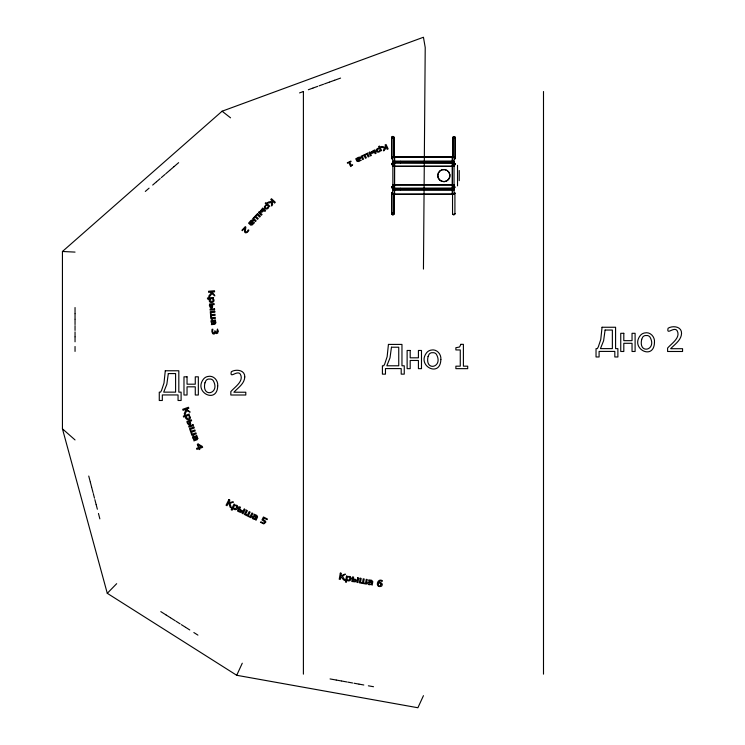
<?xml version="1.0" encoding="UTF-8"?>
<svg xmlns="http://www.w3.org/2000/svg" width="745" height="745" viewBox="0 0 745 745"><rect width="100%" height="100%" fill="white"/><g stroke="black" fill="none" stroke-linecap="round" stroke-linejoin="round"><path stroke-width="1.12" d="M423.449 269.094L425.218 47.512L423.449 37.25L222.103 111.21L62.44 251.484L62.44 428.813L107.28 593.309L236.724 675.287L417.889 707.75L423.449 695.672M236.724 675.287L242.274 663.208M107.28 593.309L116.676 583.67M145.312 191.428L149.084 188.168M152.688 185.058L156.338 181.901M156.515 181.752L160.212 178.567M161.32 177.599L164.943 174.479M165.725 173.799L169.692 170.382M169.944 170.158L173.836 166.796M173.995 166.657L178.642 162.652M379.475 581.277L378.479 582.674C380.341 581.78 383.433 583.596 381.915 585.719A2.57 1.974 10.2 0 1 380.825 586.464C374.921 587.88 377.249 577.682 382.334 580.616L382.194 581.398L380.695 580.998A2.021 1.555 10.2 0 0 379.475 581.277M299.565 92.902L303.262 91.56M308.337 89.735L312.872 88.096M313.096 88.012L317.687 86.355M319.065 85.852L323.563 84.232M324.541 83.878L329.458 82.099M329.784 81.987L334.626 80.236M334.812 80.171L340.586 78.085M392.857 156.99L454.04 157.083M392.857 161.265L454.04 161.311L392.857 161.395M392.857 162.736L454.04 162.848M392.857 162.894L454.04 162.997M392.857 166.237L454.04 166.237M392.857 166.34L454.04 166.34M392.857 184.834L454.04 184.834M392.857 184.937L454.04 184.937M392.857 188.28L454.04 188.178M392.857 188.438L454.04 188.438M392.857 194.184L454.04 194.082M62.44 251.484L75.04 252.099M330.063 678.937L336.097 680.017M336.302 680.055L341.359 680.967M341.694 681.023L346.853 681.945M347.868 682.131L352.581 682.979M354.024 683.23L358.829 684.096M359.062 684.134L363.802 684.99M368.365 685.8L373.524 686.722M160.799 611.617L165.986 614.895M166.154 615.007L170.503 617.754M170.791 617.94L175.215 620.743M176.09 621.293L180.132 623.854M181.37 624.645L185.496 627.253M185.691 627.374L189.77 629.953M193.858 632.552L197.919 635.122M222.103 111.21L230.55 117.831M62.44 428.813L75.04 439.932M88.748 476.046L90.285 481.978M90.341 482.183L91.635 487.165M91.719 487.491L93.032 492.557M93.293 493.553L94.494 498.191M94.866 499.616L96.086 504.337M96.152 504.561L97.362 509.226M98.461 513.473L99.858 518.865M543.496 91.514L543.496 674.16M459.218 170.484L459.218 180.681M457.523 165.306L457.523 185.868M455.223 137.583L455.223 158.275M455.055 137.583L455.055 158.275M454.916 193.048L454.916 213.741M453.016 137.583L453.016 157.12M452.848 137.583L452.848 157.12M452.541 194.194L452.541 213.741M452.42 157.083L452.42 194.082M452.336 156.99L452.336 194.184M400.503 161.311L400.503 162.894M400.503 188.28L400.503 189.863M394.552 194.184L394.552 156.99L394.468 194.082M394.04 137.462L394.04 157.009M394.04 194.268L394.04 213.815M393.872 137.462L393.872 157.009M393.872 194.268L393.872 213.815M391.833 137.462L391.833 158.163M391.833 193.113L391.833 213.815M391.665 137.462L391.665 158.163M391.665 193.113L391.665 213.815M303.401 91.514L303.401 674.16M75.04 307.527L75.04 313.654M75.04 313.869L75.04 319.009M75.04 319.354L75.04 324.587M75.04 325.621L75.04 330.408M75.04 331.879L75.04 336.749M75.04 336.982L75.04 341.806M75.04 346.5L75.04 351.417M392.345 158.927A1.015 0.885 0 0 1 392.047 157.623A1.015 0.885 0 0 1 393.574 157.54M392.261 159.048A1.192 1.034 0 0 1 392.01 157.428A1.192 1.034 0 0 1 393.882 157.642M392.261 138.356A1.192 1.034 0 0 1 391.879 136.875A1.192 1.034 0 0 1 393.621 136.68A1.192 1.034 0 0 1 393.695 138.198M392.345 138.235A1.015 0.885 0 0 1 391.972 137.024A1.015 0.885 0 0 1 393.36 136.698A1.015 0.885 0 0 1 393.742 137.909M393.164 194.11A1.192 1.034 0 0 1 392.261 192.229M393.118 193.97A1.015 0.885 0 0 1 392.345 192.35M393.695 213.079A1.192 1.034 0 0 1 393.621 214.597A1.192 1.034 0 0 1 391.879 214.402A1.192 1.034 0 0 1 392.261 212.921M393.742 213.368A1.015 0.885 0 0 1 393.36 214.579A1.015 0.885 0 0 1 391.972 214.253A1.015 0.885 0 0 1 392.345 213.051M453.528 157.512A1.015 0.885 0 0 1 454.757 158.899M453.193 157.549A1.192 1.034 0 0 1 454.878 157.549A1.192 1.034 0 0 1 454.878 159.002M453.444 138.468A1.192 1.034 0 0 1 453.062 136.987A1.192 1.034 0 0 1 454.804 136.791A1.192 1.034 0 0 1 454.878 138.309M453.314 138.207A1.015 0.885 0 0 1 453.314 136.959A1.015 0.885 0 0 1 454.757 136.959A1.015 0.885 0 0 1 454.757 138.207M454.711 193.272A1.015 0.885 0 0 1 453.221 193.812M454.878 192.778A1.192 1.034 0 0 1 453.137 193.942M454.878 213.47A1.192 1.034 0 0 1 453.733 214.774A1.192 1.034 0 0 1 452.578 213.47M454.711 213.508A1.015 0.885 0 0 1 453.733 214.625A1.015 0.885 0 0 1 452.746 213.508M393.118 164.878A1.015 0.885 0 0 1 391.898 164.319A1.015 0.885 0 0 1 392.419 163.22A1.015 0.885 0 0 1 393.742 163.583M392.857 165.055A1.192 1.034 0 0 1 391.823 163.509A1.192 1.034 0 0 1 393.882 163.509M453.314 163.509A1.015 0.885 0 0 1 454.757 163.509A1.015 0.885 0 0 1 454.757 164.757A1.015 0.885 0 0 1 453.314 164.757M453.007 163.621A1.192 1.034 0 0 1 454.636 163.248A1.192 1.034 0 0 1 455.065 164.654A1.192 1.034 0 0 1 453.444 165.027M393.453 188.15A1.192 1.034 0 0 1 391.702 187.526A1.192 1.034 0 0 1 392.857 186.222M393.118 188.103A1.015 0.885 0 0 1 391.833 187.256A1.015 0.885 0 0 1 393.118 186.399M453.221 186.418A1.015 0.885 0 0 1 454.748 187.181A1.015 0.885 0 0 1 453.221 187.945M453.426 186.194A1.192 1.034 0 0 1 454.906 187.321A1.192 1.034 0 0 1 453.137 188.075M218.071 331.125L217.698 333.173L216.367 333.592C214.942 330.854 215.603 334.365 213.592 334.049A2.514 1.863 85.1 0 1 212.576 333.462L211.859 331.534L212.036 329.299L212.884 329.225L212.549 331.404L213.396 332.894L214.635 332.615L214.83 330.715C218.089 335.259 216.46 330.035 217.521 329.048L218.071 331.125M244.5 230.997C244.304 234.6 248.448 232.282 248.858 230.168C247.768 228.752 247.694 232.542 246.055 232.03L245.338 231.043L245.85 227.123L245.319 226.62L241.901 230.261L242.339 230.671L245.058 227.774L244.5 230.997M209.243 299.574C208.349 304.658 216.739 302.498 213.191 298.522L213.573 297.469L207.455 297.991L207.538 299.006L209.41 298.847L209.243 299.574M211.748 321.486L212.409 323.535L213.647 323.432L212.968 320.993L211.748 321.486M236.91 506.619L235.662 508.863L233.278 507.876L234.479 505.492L236.454 505.911A1.09 0.847 26.7 0 1 236.91 506.619M237.953 506.898C238.167 509.608 234.414 510.763 232.989 508.453L232.105 510.213L231.192 509.757L234.088 504.002L234.777 504.896L237.133 505.427L237.953 506.898M165.288 370.768L163.993 383.051L161.591 390.278L160.585 392.14L159.272 392.14L159.272 400.493L162.326 400.493L162.326 394.943L178.055 394.943L178.055 400.493L181.109 400.493L181.109 392.14L178.819 392.14L178.819 370.768L165.288 370.768M388.434 344.413L387.139 356.697L384.737 363.923L383.731 365.786L382.409 365.786L382.409 374.139L385.472 374.139L385.472 368.589L401.201 368.589L401.201 374.139L404.256 374.139L404.256 365.786L401.965 365.786L401.965 344.413L388.434 344.413M602.053 327.251L600.759 339.524L598.356 346.751L597.35 348.623L596.037 348.623L596.037 356.976L599.092 356.976L599.092 351.417L614.821 351.417L614.821 356.976L617.884 356.976L617.884 348.623L615.584 348.623L615.584 327.251L602.053 327.251M193.458 437.362L194.603 439.569L195.805 439.14L194.519 436.952L193.458 437.362M272.605 204.363C271.096 208.097 271.497 204.596 271.655 202.556L267.408 203.068L268.349 202.072L272.502 201.131L270.761 199.502L271.497 198.719L275.305 202.286L274.57 203.068L272.856 201.457L272.251 202.742L272.605 204.363M356.483 580.513L355.235 581.873L351.78 581.463L352.599 576.891L353.605 577.077L353.288 578.856L355.691 579.433L356.483 580.513M350.159 578.064L349.181 580.122L346.891 579.703L347.356 577.114L349.368 576.965A1.09 0.829 10.2 0 1 350.01 577.496L350.159 578.064M217.708 385.929C217.205 404.61 192.825 392.028 203.702 378.842A7.245 7.245 0 0 1 207.855 376.476C213.517 375.042 218.322 380.471 217.708 385.929M440.854 359.565C440.351 378.255 415.971 365.674 426.848 352.487A7.245 7.245 0 0 1 431.001 350.122C436.654 348.688 441.468 354.117 440.854 359.565M654.473 342.402C653.97 361.092 629.59 348.511 640.467 335.325A7.245 7.245 0 0 1 644.63 332.959C650.283 331.516 655.088 336.945 654.473 342.402M371.792 581.538L368.496 581.947L367.695 582.944A2.077 1.592 10.2 0 0 367.853 583.838L368.039 584.089A1.835 1.406 10.2 0 0 369.241 584.723L371.299 584.462L372.202 585.123L372.798 581.594L371.625 580.262L368.747 579.889C368.002 581.715 371.559 579.768 371.792 581.538M256.662 516.471C256.233 517.98 253.188 514.693 252.304 516.89A2.077 1.611 26.7 0 0 252.201 517.803L252.304 518.101A1.835 1.425 26.7 0 0 253.272 519.06L255.321 519.377L256.001 520.28L257.593 517.021L256.857 515.4L254.203 514.218L253.84 514.944L256.662 516.471M385.025 149.028C383.386 152.623 382.762 150.416 384.709 147.957L380.648 147.035L381.887 146.448L385.416 147.249L386.031 146.961L385.081 144.94L386.05 144.483L388.136 148.898L387.158 149.354L386.227 147.37L385.025 149.028M197.798 438.433L197.202 439.68L193.877 440.9L193.998 439.783L192.759 438.125A1.835 1.388 70.5 0 1 192.713 436.766L192.834 436.486A2.077 1.565 70.5 0 1 193.523 435.909L195.162 436.505L196.382 438.935L196.997 437.771L195.944 435.639L196.671 435.322L197.798 438.433M370.88 152.362L371.541 153.349L374.549 152.39L375.154 153.675L376.076 153.237L374.512 149.931L370.88 152.362M168.314 373.571L166.852 384.234L163.695 392.14L175.597 392.14L175.597 373.571L168.314 373.571M377.082 149.857L377.929 151.449A1.09 0.652 -25.3 0 0 378.73 151.431L380.322 150.239L379.438 148.357L377.082 149.857M391.46 347.217L389.998 357.879L386.841 365.786L398.743 365.786L398.743 347.217L391.46 347.217M381.216 584.378C378.385 590.217 376.495 578.958 381.216 584.378M605.089 330.044L603.618 340.707L600.461 348.623L612.362 348.623L612.362 330.044L605.089 330.044M190.636 423.747C189.994 427.146 186.548 423.216 186.967 421.335L191.288 419.808L191.633 420.767L189.947 421.363L190.636 423.747M242.274 511.051C241.929 513.566 238.586 511.694 237.459 510.958L239.573 506.758L240.486 507.215L239.667 508.854L242.274 511.051M204.94 382.846C201.383 398.407 220.613 393.863 213.266 380.676A4.116 4.116 0 0 0 210.723 379.065L208.47 379.065A4.144 4.144 0 0 0 205.918 380.676L204.94 382.846M428.086 356.492C424.529 372.053 443.759 367.508 436.412 354.322A4.116 4.116 0 0 0 433.869 352.711L431.616 352.711A4.144 4.144 0 0 0 429.055 354.322L428.086 356.492M641.706 339.32C638.148 354.89 657.379 350.336 650.031 337.15A4.116 4.116 0 0 0 647.489 335.539L645.245 335.539A4.144 4.144 0 0 0 642.684 337.15L641.706 339.32M351.221 578.371L350.131 580.56L348.735 580.97L346.779 580.336L346.434 582.245L345.429 582.068L346.555 575.811L347.468 576.472L350.29 576.509L351.221 578.371M253.021 221.079C249.966 227.169 252.034 223.481 254.324 222.615L252.425 224.813L250.795 225.186L248.569 223.155L250.534 220.902A1.835 1.183 -46.8 0 1 251.68 220.185L251.959 220.148A2.077 1.341 -46.8 0 1 252.704 220.408L253.021 221.079M264.68 521.789C264.075 525.3 261.011 520.448 260.424 522.254L263.749 523.921L265.704 522.347A2.002 1.555 26.7 0 0 265.462 521.109L263.292 519.619L264.047 518.129L267.073 519.647L267.399 518.986L263.441 517.002L261.989 519.889L264.68 521.789M244.779 376.942C244.518 383.722 238.083 387.745 233.874 392.224L245.794 392.224L245.794 395.008L230.829 395.008L230.829 391.609C234.796 386.944 244.351 381.133 240.272 374.055C237.124 369.79 229.423 379.345 231.332 371.727C236.091 368.877 245.049 369.948 244.779 376.942M681.545 333.415C681.284 340.195 674.849 344.218 670.64 348.707L682.56 348.707L682.56 351.482L667.595 351.482L667.595 348.083C671.562 343.417 681.126 337.606 677.037 330.538C673.89 326.263 666.188 335.827 668.097 328.21C672.865 325.351 681.815 326.422 681.545 333.415M190.487 417.61C190.077 421 184.63 419.77 185.477 416.427L183.661 417.07L183.317 416.11L189.249 414.015L189.128 415.133L190.487 417.61M211.943 306.297L210.919 307.21L210.314 304.928L211.831 304.798L211.943 306.297M376.169 149.996C375.648 152.79 379.587 152.744 380.546 150.704L381.636 150.62L379.494 146.085L378.572 146.523L379.224 147.91L377.287 148.581L376.169 149.996M212.567 306.847C211.655 310.544 208.479 305.981 209.624 303.969L214.094 303.588L214.178 304.603L212.437 304.752L212.567 306.847M360.654 158.033C357.321 162.047 356.892 160.743 361.195 160.175L358.615 161.516L356.995 161.32L355.747 158.787L358.401 157.418A1.835 1.108 -25.3 0 1 359.723 157.158L359.993 157.214A2.077 1.248 -25.3 0 1 360.561 157.689L360.654 158.033M265.211 206.477L265.658 207.836L266.645 208.311A1.09 0.698 -46.8 0 0 267.399 208.013L268.423 206.3L266.812 204.782L265.211 206.477M215.78 322.836L214.83 324.308L211.394 324.643L211.785 323.591L211.012 321.682A1.835 1.35 85.1 0 1 211.301 320.35L211.487 320.108A2.077 1.537 85.1 0 1 212.278 319.726L213.685 320.713L214.243 323.377L215.109 322.408L214.635 320.015L215.398 319.95L215.78 322.836M261.188 210.677L261.756 211.487L263.423 210.034L262.454 209.121L261.188 210.677M264.438 206.607C263.683 209.978 268.768 209.773 268.833 206.682L269.83 206.216L265.918 202.556L265.22 203.292L266.421 204.419L264.438 206.607M340.316 573.119L339.226 579.219L340.279 579.405L340.782 576.611L343.762 580.029L345.103 580.271L342.449 576.49L344.432 574.805C347.543 572.961 342.104 575.233 340.884 576.053L341.378 573.305L340.316 573.119M353.177 579.48L352.897 581.035L355.263 581.025L355.132 579.973L353.177 579.48M357.721 577.813L356.902 582.385L357.907 582.562L358.727 577.99L357.721 577.813M360.18 578.25L359.36 582.823L366.419 584.089L367.238 579.517L366.233 579.34L365.534 583.261L363.513 582.897L364.212 578.977L363.206 578.79L362.508 582.711L360.478 582.357L361.185 578.427L360.18 578.25M371.634 582.553L371.41 583.819C368.198 585.393 368.188 580.979 371.634 582.553M210.025 298.792L210.425 301.343L212.874 301.241A1.09 0.801 85.1 0 0 213.21 300.477L212.558 298.577L210.025 298.792M189.891 423.523L188.708 423.924L187.88 422.089L189.36 421.568L189.891 423.523M260.378 211.04C260.079 213.573 263.404 211.72 263.814 210.397L264.922 211.44L265.62 210.695L262.771 208.023L260.378 211.04M241.278 510.837L240.523 511.601L238.661 510.856L239.378 509.422L241.278 510.837M460.876 344.33L459.553 347.012L455.875 347.719L455.875 349.936L460.27 349.936L460.27 366.177L455.875 366.177L455.875 368.654L467.702 368.654L467.702 366.177L463.399 366.177L463.399 344.33L460.876 344.33M253.272 517.319L253.505 518.296L254.781 518.818L255.619 518.79L256.206 517.626L254.101 516.918L253.272 517.319M252.164 221.721L250.758 223.817L249.966 223.072L251.102 221.246L252.164 221.721M359.677 158.424L357.488 160.091L357.051 159.169L357.917 158.312L359.165 157.866L359.677 158.424M351.5 165.707L350.699 166.591L348.818 162.615L347.524 163.22L347.31 162.773L350.867 161.088L351.081 161.544L349.759 162.168L351.156 165.129L352.674 164.906L351.5 165.707M185.943 410.02L184.248 413.652L184.704 414.937L186.641 410.774L189.062 411.678C192.182 413.484 187.554 409.852 186.241 409.201L188.839 408.279L188.485 407.264L182.711 409.303L183.074 410.318L185.71 409.387L185.943 410.02M228.883 499.625L226.061 505.231L227.02 505.715L228.315 503.145L228.92 503.452L230.177 507.298L231.397 507.913L229.954 503.499L232.347 502.428C235.858 501.515 229.982 502.177 228.575 502.633L229.842 500.109L228.883 499.625M244.22 509.096L242.106 513.296L243.019 513.761L245.133 509.552L244.22 509.096M246.455 510.213L244.341 514.423L250.748 517.645L252.862 513.435L251.95 512.979L250.143 516.583L248.299 515.661L250.115 512.057L249.203 511.601L247.387 515.205L245.552 514.283L247.368 510.67L246.455 510.213M372.044 151.784L372.249 152.688L374.335 151.933L373.804 150.807L372.044 151.784M211.422 292.766L208.935 295.849L209.047 297.208L211.906 293.679L213.964 295.16C216.478 297.711 212.986 293.008 211.906 292.049L214.588 291.817L214.495 290.746L208.544 291.258L208.628 292.329L211.357 292.096L211.422 292.766M257.5 213.638L252.592 218.862L255.442 221.544L256.14 220.799L253.7 218.499L255.107 217L257.556 219.3L258.245 218.555L255.805 216.264L257.211 214.756L259.66 217.056L260.359 216.311L257.5 213.638M259.213 211.813L258.515 212.558L261.365 215.24L262.063 214.495L259.213 211.813M189.491 417.852L187.097 418.578L186.064 416.222L188.522 415.356L189.64 417.023A1.09 0.82 70.5 0 1 189.491 417.852M367.546 153.219L361.064 156.282L362.629 159.588L363.551 159.151L362.21 156.31L364.063 155.435L365.413 158.275L366.335 157.838L364.994 154.997L366.847 154.122L368.188 156.962L369.11 156.525L367.546 153.219M369.809 152.148L368.887 152.585L370.451 155.901L371.373 155.463L369.809 152.148M193.02 424.715L188.699 426.242L189.034 427.202L193.365 425.674L193.02 424.715M193.858 427.062L189.528 428.599L191.921 435.359L196.242 433.832L195.907 432.864L192.191 434.177L191.512 432.24L195.218 430.927L194.883 429.967L191.167 431.281L190.487 429.334L194.194 428.03L193.858 427.062M198.133 444.048L197.323 444.337L198.505 447.698L196.522 448.397L196.876 449.384L198.859 448.686L199.176 449.589L199.8 449.365L199.474 448.462L202.64 447.345L202.305 446.404L198.133 444.048M201.383 446.683L199.129 447.484L198.226 444.914L201.383 446.683M214.541 308.775L210.071 309.156L210.155 310.171L214.625 309.79L214.541 308.775M214.746 311.261L210.286 311.643L210.891 318.786L215.361 318.404L215.277 317.389L211.44 317.715L211.263 315.666L215.1 315.34L215.016 314.325L211.18 314.651L211.003 312.602L214.839 312.276L214.746 311.261M454.04 156.888L392.857 156.888L392.857 194.277L454.04 194.277L454.04 156.888M454.04 189.826L392.857 189.863L454.04 189.91M623.807 333.304L620.743 333.304L620.743 351.482L623.807 351.482L623.807 343.296L632.039 343.296L632.039 351.482L635.103 351.482L635.103 333.304L632.039 333.304L632.039 340.661L623.807 340.661L623.807 333.304M410.188 350.467L407.124 350.467L407.124 368.654L410.188 368.654L410.188 360.468L418.42 360.468L418.42 368.654L421.484 368.654L421.484 350.467L418.42 350.467L418.42 357.824L410.188 357.824L410.188 350.467M187.042 376.821L183.978 376.821L183.978 395.008L187.042 395.008L187.042 386.823L195.274 386.823L195.274 395.008L198.338 395.008L198.338 376.821L195.274 376.821L195.274 384.187L187.042 384.187L187.042 376.821M439.578 179.852A6.035 6.035 0 0 0 449.663 177.152A6.035 6.035 0 0 0 442.279 169.758A6.118 6.118 0 0 0 439.513 179.908A6.118 6.118 0 0 0 449.747 177.17A6.118 6.118 0 0 0 442.26 169.674A6.035 6.035 0 0 0 439.578 179.852"/></g></svg>
